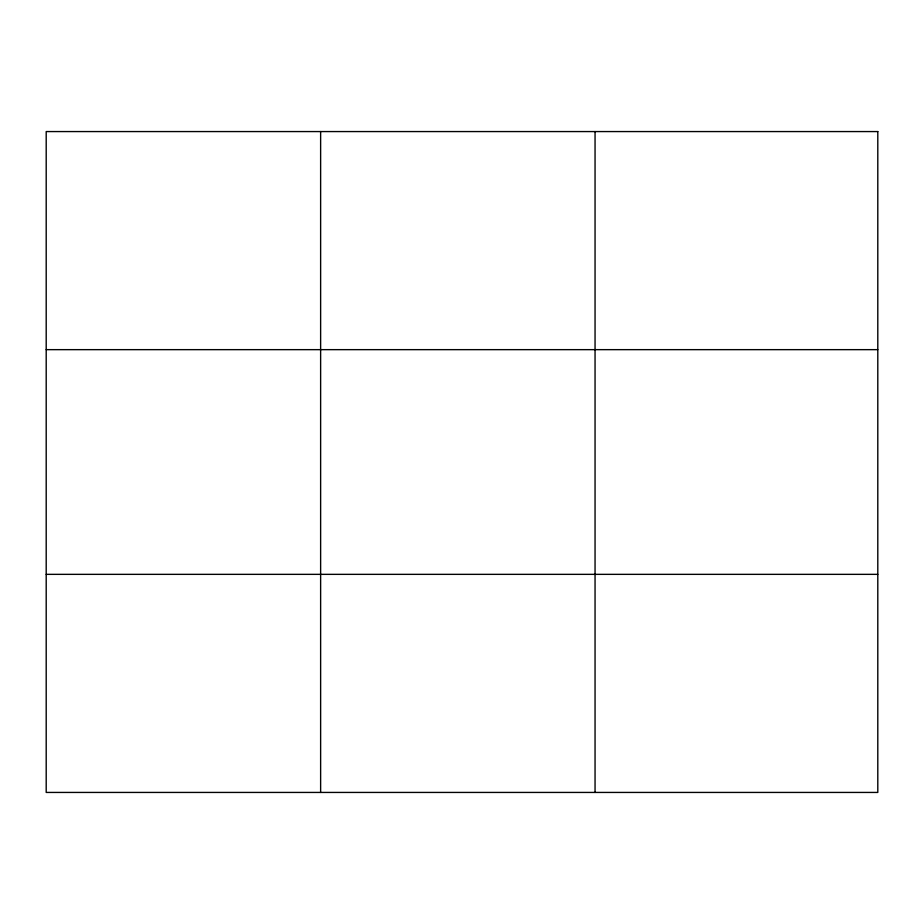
<?xml version="1.0" encoding="UTF-8"?>
<svg xmlns="http://www.w3.org/2000/svg" width="924" height="924" viewBox="0 0 924 924"><rect width="100%" height="100%" fill="white"/><g stroke="black" fill="none" stroke-linecap="round" stroke-linejoin="round"><path stroke-width="1.39" d="M320.628 131.566L320.628 792.434M595.056 131.566L595.056 792.434M46.2 349.653L877.8 349.653M46.2 574.347L877.8 574.347M877.8 131.566L877.8 792.434L46.2 792.434L46.2 131.566L877.8 131.566"/></g></svg>
